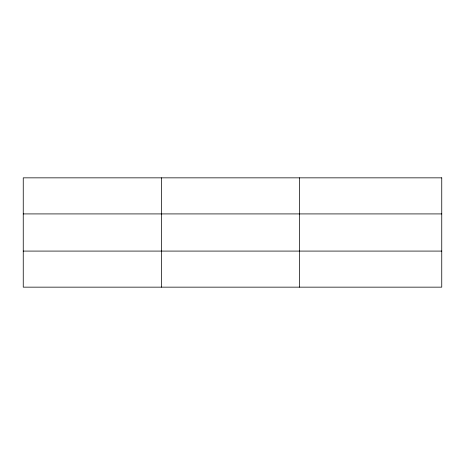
<?xml version="1.0" encoding="UTF-8"?>
<svg xmlns="http://www.w3.org/2000/svg" width="465" height="465" viewBox="0 0 465 465"><rect width="100%" height="100%" fill="white"/><g stroke="black" fill="none" stroke-linecap="round" stroke-linejoin="round"><path stroke-width="0.7" d="M161.355 287.155L161.355 177.845M299.46 287.155L299.46 177.845M23.25 213.917L441.75 213.917M23.25 251.083L441.75 251.083M441.75 177.845L441.75 287.155L23.25 287.155L23.25 177.845L441.75 177.845"/></g></svg>
